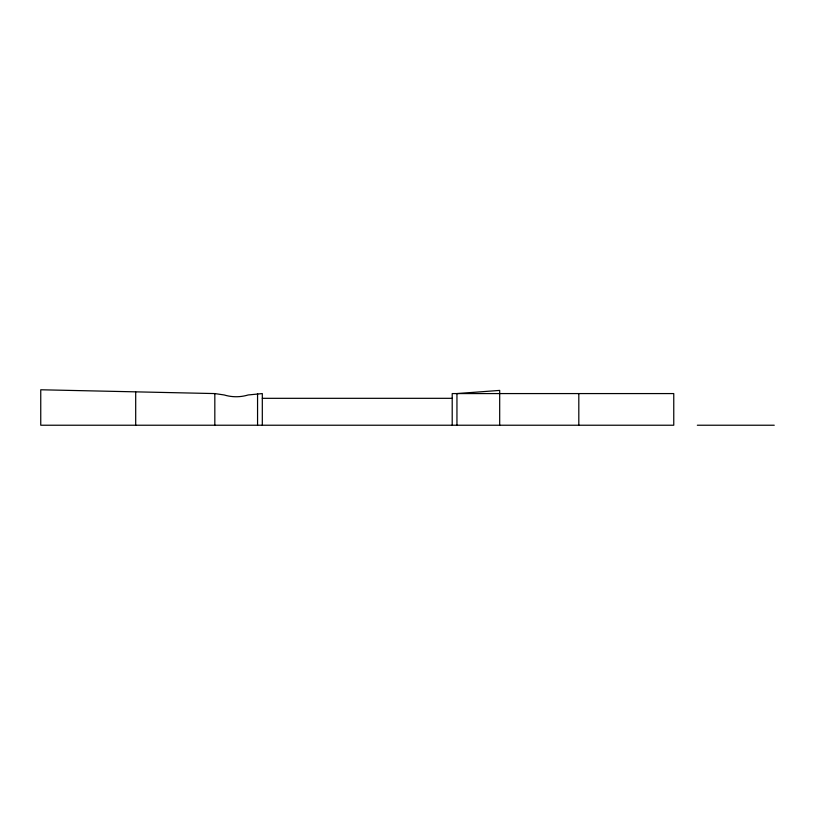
<?xml version="1.0" encoding="UTF-8"?>
<svg xmlns="http://www.w3.org/2000/svg" width="815" height="815" viewBox="0 0 815 815"><rect width="100%" height="100%" fill="white"/><g stroke="black" fill="none" stroke-linecap="round" stroke-linejoin="round"><path stroke-width="1.22" d="M262.308 425.226L262.308 393.574L248.168 394.969A41.29 41.29 0 0 1 224.217 394.969L214.824 393.574L40.75 389.774L40.75 425.226L673.761 425.226L673.761 393.574L452.203 393.574L452.203 425.226M262.308 398.321L452.203 398.321M697.334 425.226L774.25 425.226M578.813 393.574L578.813 425.226M499.687 425.226L499.687 390.405L456.95 393.574L456.95 425.226M257.56 393.574L257.56 425.226M214.824 393.574L214.824 425.226M135.697 391.995L135.697 425.226"/></g></svg>
